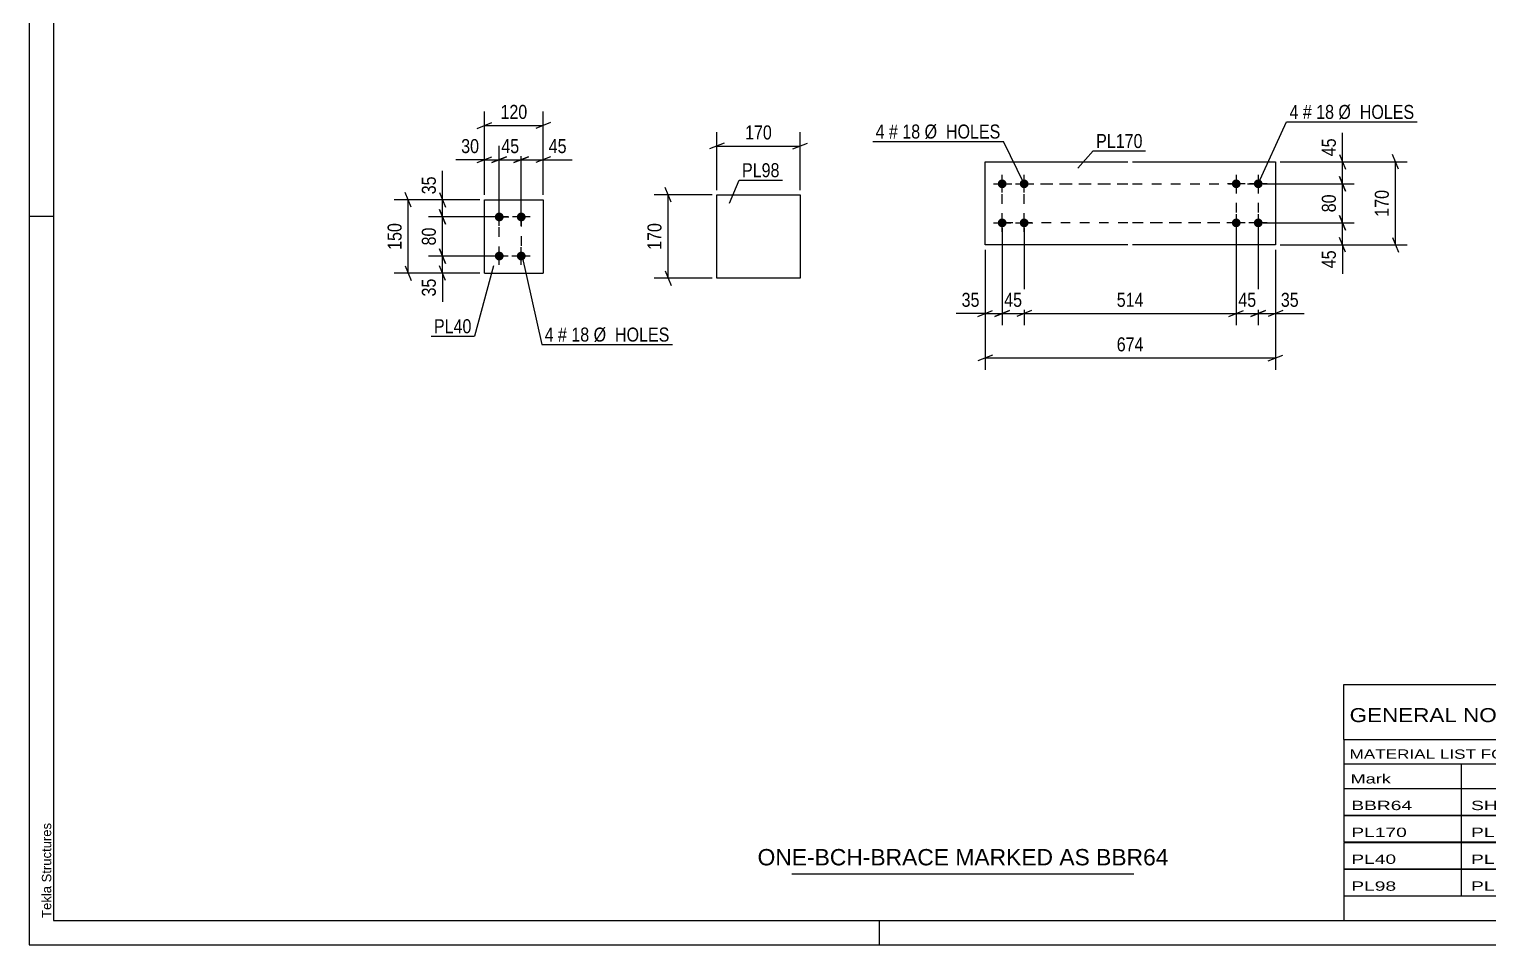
# Model space of a CAD drawing. Header units: millimetres. Extents: x 0 to 594, y 0 to 420.
# Drawn here: x 0 to 298.8, y 0 to 187.3 of the extents above; entities that cross this region are included whole.
import ezdxf

# ---------------------------------------------------------------- set-up
doc = ezdxf.new("R2010")
doc.units = ezdxf.units.MM
doc.linetypes.add('DXK_LINE_DOT2', pattern=[3.9198, 1.9599, -1.9599])
doc.styles.add('Arial', font='ARIAL.TTF', dxfattribs={"height": 0.2})
doc.styles.add('Arial Narrow', font='ARIALN.TTF', dxfattribs={"height": 0.2})

# ---------------------------------------------------------------- blocks, each defined once
blk = doc.blocks.new('Unknown-580873774-1128')
at = {"color": 5, "linetype": 'Continuous'}
for p, q in [((0, 420), (0, 0)), ((5, 415), (5, 5)), ((5, 149), (0, 149)), ((5, 5), (589, 5)), ((174, 0), (174, 5)), ((0, 0), (594, 0))]:
    blk.add_line(p, q, dxfattribs=at)
at = {"color": 174, "linetype": 'Continuous', "style": 'Arial'}
blk.add_text('Tekla Structures', height=1.9102, rotation=90, dxfattribs=at).set_placement((4.5, 5.5))
blk = doc.blocks.new('Part-580873774-3540 - 3539')
at = {"color": 2, "linetype": 'Continuous'}
for p, q in [((195.56, 160.2), (224.76, 160.2)), ((195.56, 143.2), (195.56, 160.2)), ((225.76, 160.2), (254.96, 160.2)), ((254.96, 160.2), (254.96, 143.2)), ((224.76, 143.2), (195.56, 143.2)), ((254.96, 143.2), (225.76, 143.2))]:
    blk.add_line(p, q, dxfattribs=at)
blk = doc.blocks.new('Bolt-580873774-3541 - 3539')
at = {"linetype": 'Continuous'}
for points in [[(246.96, 154.8, -1), (246.96, 156.6, -1)], [(251.46, 154.8, -1), (251.46, 156.6, -1)], [(246.96, 146.8, -1), (246.96, 148.6, -1)], [(251.46, 146.8, -1), (251.46, 148.6, -1)]]:
    blk.add_hatch(color=1, dxfattribs=at).paths.add_polyline_path(points)
at = {"color": 1, "linetype": 'Continuous'}
for p, q in [((248.76, 155.7), (245.16, 155.7)), ((246.96, 157.5), (246.96, 153.9)), ((253.26, 155.7), (249.66, 155.7)), ((251.46, 157.5), (251.46, 153.9)), ((246.96, 149.5), (246.96, 145.9)), ((251.46, 149.5), (251.46, 145.9)), ((248.76, 147.7), (245.16, 147.7)), ((253.26, 147.7), (249.66, 147.7))]:
    blk.add_line(p, q, dxfattribs=at)
blk = doc.blocks.new('Bolt-580873774-3542 - 3539')
at = {"linetype": 'Continuous'}
for points in [[(199.06, 156.6, -1), (199.06, 154.8, -1)], [(203.56, 156.6, -1), (203.56, 154.8, -1)], [(199.06, 148.6, -1), (199.06, 146.8, -1)], [(203.56, 148.6, -1), (203.56, 146.8, -1)]]:
    blk.add_hatch(color=1, dxfattribs=at).paths.add_polyline_path(points)
at = {"color": 1, "linetype": 'Continuous'}
for p, q in [((197.26, 155.7), (200.86, 155.7)), ((199.06, 153.9), (199.06, 157.5)), ((201.76, 155.7), (205.36, 155.7)), ((203.56, 153.9), (203.56, 157.5)), ((199.06, 145.9), (199.06, 149.5)), ((203.56, 145.9), (203.56, 149.5)), ((197.26, 147.7), (200.86, 147.7)), ((201.76, 147.7), (205.36, 147.7))]:
    blk.add_line(p, q, dxfattribs=at)
blk = doc.blocks.new('Bolt-580873774-2196 - 2162')
at = {"linetype": 'Continuous'}
for points in [[(96.17, 149.82), (96.35, 149.8), (96.53, 149.74), (96.7, 149.65), (96.83, 149.52), (96.95, 149.37), (97.02, 149.2), (97.06, 149.02), (97.06, 148.83), (97.02, 148.64), (96.95, 148.47), (96.83, 148.32), (96.7, 148.19), (96.53, 148.1), (96.35, 148.04), (96.17, 148.02), (95.98, 148.04), (95.8, 148.1), (95.64, 148.19), (95.5, 148.32), (95.39, 148.47), (95.31, 148.64), (95.27, 148.83), (95.27, 149.02), (95.31, 149.2), (95.39, 149.37), (95.5, 149.52), (95.64, 149.65), (95.8, 149.74), (95.98, 149.8)], [(100.67, 149.82), (100.85, 149.8), (101.03, 149.74), (101.2, 149.65), (101.33, 149.52), (101.45, 149.37), (101.52, 149.2), (101.56, 149.02), (101.56, 148.83), (101.52, 148.64), (101.45, 148.47), (101.33, 148.32), (101.2, 148.19), (101.03, 148.1), (100.85, 148.04), (100.67, 148.02), (100.48, 148.04), (100.3, 148.1), (100.14, 148.19), (100, 148.32), (99.89, 148.47), (99.81, 148.64), (99.77, 148.83), (99.77, 149.02), (99.81, 149.2), (99.89, 149.37), (100, 149.52), (100.14, 149.65), (100.3, 149.74), (100.48, 149.8)], [(96.17, 141.82), (96.35, 141.8), (96.53, 141.74), (96.7, 141.65), (96.83, 141.52), (96.95, 141.37), (97.02, 141.2), (97.06, 141.02), (97.06, 140.83), (97.02, 140.64), (96.95, 140.47), (96.83, 140.32), (96.7, 140.19), (96.53, 140.1), (96.35, 140.04), (96.17, 140.02), (95.98, 140.04), (95.8, 140.1), (95.64, 140.19), (95.5, 140.32), (95.39, 140.47), (95.31, 140.64), (95.27, 140.83), (95.27, 141.02), (95.31, 141.2), (95.39, 141.37), (95.5, 141.52), (95.64, 141.65), (95.8, 141.74), (95.98, 141.8)], [(100.67, 141.82), (100.85, 141.8), (101.03, 141.74), (101.2, 141.65), (101.33, 141.52), (101.45, 141.37), (101.52, 141.2), (101.56, 141.02), (101.56, 140.83), (101.52, 140.64), (101.45, 140.47), (101.33, 140.32), (101.2, 140.19), (101.03, 140.1), (100.85, 140.04), (100.67, 140.02), (100.48, 140.04), (100.3, 140.1), (100.14, 140.19), (100, 140.32), (99.89, 140.47), (99.81, 140.64), (99.77, 140.83), (99.77, 141.02), (99.81, 141.2), (99.89, 141.37), (100, 141.52), (100.14, 141.65), (100.3, 141.74), (100.48, 141.8)]]:
    blk.add_hatch(color=1, dxfattribs=at).paths.add_polyline_path(points)
at = {"color": 1, "linetype": 'Continuous'}
for p, q in [((96.17, 147.12), (96.17, 150.72)), ((100.67, 147.12), (100.67, 150.72)), ((97.97, 148.92), (94.37, 148.92)), ((102.47, 148.92), (98.87, 148.92)), ((97.97, 140.92), (94.37, 140.92)), ((96.17, 139.12), (96.17, 142.72)), ((102.47, 140.92), (98.87, 140.92)), ((100.67, 139.12), (100.67, 142.72))]:
    blk.add_line(p, q, dxfattribs=at)
blk = doc.blocks.new('Part-580873774-2201 - 2162')
at = {"color": 2, "linetype": 'Continuous'}
for p, q in [((93.17, 137.42), (93.17, 152.42)), ((93.17, 152.42), (105.17, 152.42)), ((105.17, 152.42), (105.17, 137.42)), ((93.17, 137.42), (93.17, 137.42)), ((93.17, 137.42), (105.17, 137.42)), ((105.17, 137.42), (105.17, 137.42))]:
    blk.add_line(p, q, dxfattribs=at)
at = {"color": 7, "linetype": 'DXK_LINE_DOT2'}
for p, q in [((93.17, 152.42), (105.17, 152.42)), ((93.17, 137.42), (105.17, 137.42))]:
    blk.add_line(p, q, dxfattribs=at)
blk = doc.blocks.new('Part-580873774-2405 - 2399')
at = {"color": 2, "linetype": 'Continuous'}
for p, q in [((140.71, 153.42), (157.71, 153.42)), ((140.71, 136.42), (140.71, 153.42)), ((157.71, 153.42), (157.71, 136.42)), ((157.71, 136.42), (140.71, 136.42))]:
    blk.add_line(p, q, dxfattribs=at)
blk = doc.blocks.new('Rectangle-580873774-3718 - 3539')
at = {"color": 1, "linetype": 'DXK_LINE_DOT2'}
for p, q in [((199.06, 155.7), (224.76, 155.7)), ((199.06, 147.7), (199.06, 155.7)), ((225.76, 155.7), (251.46, 155.7)), ((251.46, 155.7), (251.46, 147.7)), ((224.76, 147.7), (199.06, 147.7)), ((251.46, 147.7), (225.76, 147.7))]:
    blk.add_line(p, q, dxfattribs=at)
blk = doc.blocks.new('Rectangle-580873774-2385 - 2162')
at = {"color": 1, "linetype": 'DXK_LINE_DOT2'}
blk.add_lwpolyline([(96.17, 148.92), (100.67, 148.92), (100.67, 140.92), (96.17, 140.92), (96.17, 148.92)], close=True, dxfattribs=at)
blk = doc.blocks.new('Rectangle-580873774-3728 - 3539')
at = {"color": 1, "linetype": 'DXK_LINE_DOT2'}
for p, q in [((203.56, 155.7), (224.76, 155.7)), ((203.56, 147.7), (203.56, 155.7)), ((225.76, 155.7), (246.96, 155.7)), ((246.96, 155.7), (246.96, 147.7)), ((224.76, 147.7), (203.56, 147.7)), ((246.96, 147.7), (225.76, 147.7))]:
    blk.add_line(p, q, dxfattribs=at)
blk = doc.blocks.new('StraightDimension-580873774-3547 - 3539')
at = {"color": 7, "linetype": 'Continuous'}
for p, q in [((251.46, 146.7), (251.46, 126.78)), ((254.96, 142.2), (254.96, 126.78)), ((249.96, 128.58), (252.96, 129.78)), ((251.46, 129.18), (254.96, 129.18)), ((256.46, 129.78), (253.46, 128.58))]:
    blk.add_line(p, q, dxfattribs=at)
at = {"color": 0}
blk.add_wipeout([(260.34, 129.93), (260.34, 134.13), (255.48, 134.13), (255.48, 129.93)], dxfattribs=at)
at = {"color": 7, "linetype": 'Continuous'}
blk.add_line((254.96, 129.18), (260.86, 129.18), dxfattribs=at)
blk.add_line((254.96, 129.18), (260.86, 129.18), dxfattribs=at)
at = {"color": 3, "style": 'Arial Narrow'}
blk.add_text('35', height=2.863, dxfattribs=at).set_placement((256.08, 130.53))
blk = doc.blocks.new('StraightDimension-580873774-3548 - 3539')
at = {"color": 7, "linetype": 'Continuous'}
for p, q in [((246.96, 146.7), (246.96, 126.78)), ((251.46, 146.7), (251.46, 126.78)), ((245.46, 128.58), (248.46, 129.78)), ((246.96, 129.18), (251.46, 129.18)), ((252.96, 129.78), (249.96, 128.58))]:
    blk.add_line(p, q, dxfattribs=at)
at = {"color": 0}
blk.add_wipeout([(251.63, 129.93), (251.63, 134.13), (246.78, 134.13), (246.78, 129.93)], dxfattribs=at)
at = {"color": 3, "style": 'Arial Narrow'}
blk.add_text('45', height=2.863, dxfattribs=at).set_placement((247.38, 130.53))
blk = doc.blocks.new('StraightDimension-580873774-3549 - 3539')
at = {"color": 7, "linetype": 'Continuous'}
for p, q in [((203.56, 146.7), (203.56, 126.78)), ((246.96, 146.7), (246.96, 126.78)), ((205.06, 129.78), (202.06, 128.58)), ((203.56, 129.18), (246.96, 129.18)), ((245.46, 128.58), (248.46, 129.78))]:
    blk.add_line(p, q, dxfattribs=at)
at = {"color": 0}
blk.add_wipeout([(228.6, 129.93), (228.6, 134.13), (221.91, 134.13), (221.91, 129.93)], dxfattribs=at)
at = {"color": 3, "style": 'Arial Narrow'}
blk.add_text('514', height=2.863, dxfattribs=at).set_placement((222.51, 130.53))
blk = doc.blocks.new('StraightDimension-580873774-3550 - 3539')
at = {"color": 7, "linetype": 'Continuous'}
for p, q in [((199.06, 146.7), (199.06, 126.78)), ((203.56, 146.7), (203.56, 126.78)), ((197.56, 128.58), (200.56, 129.78)), ((199.06, 129.18), (203.56, 129.18)), ((205.06, 129.78), (202.06, 128.58))]:
    blk.add_line(p, q, dxfattribs=at)
at = {"color": 0}
blk.add_wipeout([(203.73, 129.93), (203.73, 134.13), (198.88, 134.13), (198.88, 129.93)], dxfattribs=at)
at = {"color": 3, "style": 'Arial Narrow'}
blk.add_text('45', height=2.863, dxfattribs=at).set_placement((199.48, 130.53))
blk = doc.blocks.new('StraightDimension-580873774-3551 - 3539')
at = {"color": 7, "linetype": 'Continuous'}
for p, q in [((199.06, 146.7), (199.06, 126.78)), ((195.56, 142.2), (195.56, 126.78)), ((194.06, 128.58), (197.06, 129.78)), ((195.56, 129.18), (199.06, 129.18)), ((200.56, 129.78), (197.56, 128.58))]:
    blk.add_line(p, q, dxfattribs=at)
at = {"color": 0}
blk.add_wipeout([(195.03, 129.93), (195.03, 134.13), (190.17, 134.13), (190.17, 129.93)], dxfattribs=at)
at = {"color": 7, "linetype": 'Continuous'}
blk.add_line((195.56, 129.18), (189.65, 129.18), dxfattribs=at)
blk.add_line((195.56, 129.18), (189.65, 129.18), dxfattribs=at)
at = {"color": 3, "style": 'Arial Narrow'}
blk.add_text('35', height=2.863, dxfattribs=at).set_placement((190.77, 130.53))
blk = doc.blocks.new('StraightDimension-580873774-3567 - 3539')
at = {"color": 7, "linetype": 'Continuous'}
for p, q in [((195.56, 142.2), (195.56, 117.67)), ((254.96, 142.2), (254.96, 117.67)), ((197.06, 120.67), (194.06, 119.47)), ((195.56, 120.07), (254.96, 120.07)), ((253.46, 119.47), (256.46, 120.67))]:
    blk.add_line(p, q, dxfattribs=at)
at = {"color": 0}
blk.add_wipeout([(228.6, 120.82), (228.6, 125.02), (221.91, 125.02), (221.91, 120.82)], dxfattribs=at)
at = {"color": 3, "style": 'Arial Narrow'}
blk.add_text('674', height=2.863, dxfattribs=at).set_placement((222.51, 121.42))
blk = doc.blocks.new('StraightDimension-580873774-3587 - 3539')
at = {"color": 7, "linetype": 'Continuous'}
for p, q in [((280.12, 158.7), (278.92, 161.7)), ((255.96, 160.2), (281.92, 160.2)), ((279.52, 143.2), (279.52, 160.2)), ((278.92, 144.7), (280.12, 141.7)), ((255.96, 143.2), (281.92, 143.2))]:
    blk.add_line(p, q, dxfattribs=at)
at = {"color": 0}
blk.add_wipeout([(278.77, 155.04), (274.57, 155.04), (274.57, 148.36), (278.77, 148.36)], dxfattribs=at)
at = {"color": 3, "style": 'Arial Narrow'}
blk.add_text('170', height=2.863, rotation=90.0002, dxfattribs=at).set_placement((278.17, 148.96))
blk = doc.blocks.new('StraightDimension-580873774-3696 - 3539')
at = {"color": 7, "linetype": 'Continuous'}
for p, q in [((268.08, 161.7), (269.28, 158.7)), ((255.96, 160.2), (271.08, 160.2)), ((268.68, 155.7), (268.68, 160.2)), ((252.46, 155.7), (271.08, 155.7)), ((269.28, 154.2), (268.08, 157.2))]:
    blk.add_line(p, q, dxfattribs=at)
at = {"color": 0}
blk.add_wipeout([(267.93, 165.58), (263.73, 165.58), (263.73, 160.73), (267.93, 160.73)], dxfattribs=at)
at = {"color": 7, "linetype": 'Continuous'}
blk.add_line((268.68, 160.2), (268.68, 166.11), dxfattribs=at)
blk.add_line((268.68, 160.2), (268.68, 166.11), dxfattribs=at)
at = {"color": 3, "style": 'Arial Narrow'}
blk.add_text('45', height=2.863, rotation=90.0002, dxfattribs=at).set_placement((267.33, 161.33))
blk = doc.blocks.new('StraightDimension-580873774-3697 - 3539')
at = {"color": 7, "linetype": 'Continuous'}
for p, q in [((252.46, 155.7), (271.08, 155.7)), ((268.08, 157.2), (269.28, 154.2)), ((268.68, 147.7), (268.68, 155.7)), ((252.46, 147.7), (271.08, 147.7)), ((269.28, 146.2), (268.08, 149.2))]:
    blk.add_line(p, q, dxfattribs=at)
at = {"color": 0}
blk.add_wipeout([(267.93, 154.13), (263.73, 154.13), (263.73, 149.27), (267.93, 149.27)], dxfattribs=at)
at = {"color": 3, "style": 'Arial Narrow'}
blk.add_text('80', height=2.863, rotation=90.0002, dxfattribs=at).set_placement((267.33, 149.87))
blk = doc.blocks.new('StraightDimension-580873774-3698 - 3539')
at = {"color": 7, "linetype": 'Continuous'}
for p, q in [((252.46, 147.7), (271.08, 147.7)), ((268.08, 149.2), (269.28, 146.2)), ((268.68, 143.2), (268.68, 147.7)), ((269.28, 141.7), (268.08, 144.7)), ((255.96, 143.2), (271.08, 143.2))]:
    blk.add_line(p, q, dxfattribs=at)
at = {"color": 0}
blk.add_wipeout([(267.93, 142.68), (263.73, 142.68), (263.73, 137.82), (267.93, 137.82)], dxfattribs=at)
at = {"color": 7, "linetype": 'Continuous'}
blk.add_line((268.68, 143.2), (268.68, 137.29), dxfattribs=at)
blk.add_line((268.68, 143.2), (268.68, 137.29), dxfattribs=at)
at = {"color": 3, "style": 'Arial Narrow'}
blk.add_text('45', height=2.863, rotation=90.0002, dxfattribs=at).set_placement((267.33, 138.42))
blk = doc.blocks.new('StraightDimension-580873774-2291 - 2162')
at = {"color": 7, "linetype": 'Continuous'}
for p, q in [((83.94, 150.42), (85.14, 147.42)), ((95.17, 148.92), (81.69, 148.92)), ((84.54, 140.92), (84.54, 148.92)), ((95.17, 140.92), (81.69, 140.92)), ((85.14, 139.42), (83.94, 142.42))]:
    blk.add_line(p, q, dxfattribs=at)
at = {"color": 0}
blk.add_wipeout([(83.79, 147.35), (79.59, 147.35), (79.59, 142.49), (83.79, 142.49)], dxfattribs=at)
at = {"color": 3, "style": 'Arial Narrow'}
blk.add_text('80', height=2.863, rotation=90.0002, dxfattribs=at).set_placement((83.19, 143.09))
blk = doc.blocks.new('StraightDimension-580873774-2301 - 2162')
at = {"color": 7, "linetype": 'Continuous'}
for p, q in [((95.17, 140.92), (81.69, 140.92)), ((83.94, 142.42), (85.14, 139.42)), ((84.54, 137.42), (84.54, 140.92)), ((85.14, 135.92), (83.94, 138.92)), ((92.17, 137.42), (81.69, 137.42))]:
    blk.add_line(p, q, dxfattribs=at)
at = {"color": 0}
blk.add_wipeout([(83.79, 136.9), (79.59, 136.9), (79.59, 132.04), (83.79, 132.04)], dxfattribs=at)
at = {"color": 7, "linetype": 'Continuous'}
blk.add_line((84.54, 137.42), (84.54, 131.52), dxfattribs=at)
blk.add_line((84.54, 137.42), (84.54, 131.52), dxfattribs=at)
at = {"color": 3, "style": 'Arial Narrow'}
blk.add_text('35', height=2.863, rotation=90.0002, dxfattribs=at).set_placement((83.19, 132.64))
blk = doc.blocks.new('StraightDimension-580873774-2278 - 2162')
at = {"color": 7, "linetype": 'Continuous'}
for p, q in [((92.17, 152.42), (81.69, 152.42)), ((83.94, 153.92), (85.14, 150.92)), ((84.54, 148.92), (84.54, 152.42)), ((85.14, 147.42), (83.94, 150.42)), ((95.17, 148.92), (81.69, 148.92))]:
    blk.add_line(p, q, dxfattribs=at)
at = {"color": 0}
blk.add_wipeout([(83.79, 157.8), (79.59, 157.8), (79.59, 152.95), (83.79, 152.95)], dxfattribs=at)
at = {"color": 7, "linetype": 'Continuous'}
blk.add_line((84.54, 152.42), (84.54, 158.33), dxfattribs=at)
blk.add_line((84.54, 152.42), (84.54, 158.33), dxfattribs=at)
at = {"color": 3, "style": 'Arial Narrow'}
blk.add_text('35', height=2.863, rotation=90.0002, dxfattribs=at).set_placement((83.19, 153.55))
blk = doc.blocks.new('StraightDimension-580873774-2315 - 2162')
at = {"color": 7, "linetype": 'Continuous'}
for p, q in [((92.17, 152.42), (74.69, 152.42)), ((78.14, 150.92), (76.94, 153.92)), ((77.54, 137.42), (77.54, 152.42)), ((76.94, 138.92), (78.14, 135.92)), ((92.17, 137.42), (74.69, 137.42))]:
    blk.add_line(p, q, dxfattribs=at)
at = {"color": 0}
blk.add_wipeout([(76.79, 148.26), (72.59, 148.26), (72.59, 141.58), (76.79, 141.58)], dxfattribs=at)
at = {"color": 3, "style": 'Arial Narrow'}
blk.add_text('150', height=2.863, rotation=90.0002, dxfattribs=at).set_placement((76.19, 142.18))
blk = doc.blocks.new('StraightDimension-580873774-2332 - 2162')
at = {"color": 7, "linetype": 'Continuous'}
for p, q in [((100.67, 149.92), (100.67, 163.48)), ((105.17, 153.42), (105.17, 163.48)), ((99.17, 160.03), (102.17, 161.23)), ((100.67, 160.63), (105.17, 160.63)), ((106.67, 161.23), (103.67, 160.03))]:
    blk.add_line(p, q, dxfattribs=at)
at = {"color": 0}
blk.add_wipeout([(110.55, 161.38), (110.55, 165.58), (105.69, 165.58), (105.69, 161.38)], dxfattribs=at)
at = {"color": 7, "linetype": 'Continuous'}
blk.add_line((105.17, 160.63), (111.07, 160.63), dxfattribs=at)
blk.add_line((105.17, 160.63), (111.07, 160.63), dxfattribs=at)
at = {"color": 3, "style": 'Arial Narrow'}
blk.add_text('45', height=2.863, dxfattribs=at).set_placement((106.29, 161.98))
blk = doc.blocks.new('StraightDimension-580873774-2345 - 2162')
at = {"color": 7, "linetype": 'Continuous'}
for p, q in [((96.17, 149.92), (96.17, 163.48)), ((100.67, 149.92), (100.67, 163.48)), ((94.67, 160.03), (97.67, 161.23)), ((96.17, 160.63), (100.67, 160.63)), ((102.17, 161.23), (99.17, 160.03))]:
    blk.add_line(p, q, dxfattribs=at)
at = {"color": 0}
blk.add_wipeout([(100.84, 161.38), (100.84, 165.58), (95.99, 165.58), (95.99, 161.38)], dxfattribs=at)
at = {"color": 3, "style": 'Arial Narrow'}
blk.add_text('45', height=2.863, dxfattribs=at).set_placement((96.59, 161.98))
blk = doc.blocks.new('StraightDimension-580873774-2355 - 2162')
at = {"color": 7, "linetype": 'Continuous'}
for p, q in [((93.17, 153.42), (93.17, 163.48)), ((96.17, 149.92), (96.17, 163.48)), ((91.67, 160.03), (94.67, 161.23)), ((93.17, 160.63), (96.17, 160.63)), ((97.67, 161.23), (94.67, 160.03))]:
    blk.add_line(p, q, dxfattribs=at)
at = {"color": 0}
blk.add_wipeout([(92.64, 161.38), (92.64, 165.58), (87.78, 165.58), (87.78, 161.38)], dxfattribs=at)
at = {"color": 7, "linetype": 'Continuous'}
blk.add_line((93.17, 160.63), (87.26, 160.63), dxfattribs=at)
blk.add_line((93.17, 160.63), (87.26, 160.63), dxfattribs=at)
at = {"color": 3, "style": 'Arial Narrow'}
blk.add_text('30', height=2.863, dxfattribs=at).set_placement((88.38, 161.98))
blk = doc.blocks.new('StraightDimension-580873774-2369 - 2162')
at = {"color": 7, "linetype": 'Continuous'}
for p, q in [((93.17, 153.42), (93.17, 170.48)), ((105.17, 153.42), (105.17, 170.48)), ((91.67, 167.03), (94.67, 168.23)), ((93.17, 167.63), (105.17, 167.63)), ((106.67, 168.23), (103.67, 167.03))]:
    blk.add_line(p, q, dxfattribs=at)
at = {"color": 0}
blk.add_wipeout([(102.51, 168.38), (102.51, 172.58), (95.82, 172.58), (95.82, 168.38)], dxfattribs=at)
at = {"color": 3, "style": 'Arial Narrow'}
blk.add_text('120', height=2.863, dxfattribs=at).set_placement((96.42, 168.98))
blk = doc.blocks.new('StraightDimension-580873774-2407 - 2399')
at = {"color": 7, "linetype": 'Continuous'}
for p, q in [((140.71, 154.42), (140.71, 166.27)), ((157.71, 154.42), (157.71, 166.27)), ((142.21, 164.02), (139.21, 162.82)), ((140.71, 163.42), (157.71, 163.42)), ((156.21, 162.82), (159.21, 164.02))]:
    blk.add_line(p, q, dxfattribs=at)
at = {"color": 0}
blk.add_wipeout([(152.55, 164.17), (152.55, 168.37), (145.86, 168.37), (145.86, 164.17)], dxfattribs=at)
at = {"color": 3, "style": 'Arial Narrow'}
blk.add_text('170', height=2.863, dxfattribs=at).set_placement((146.46, 164.77))
blk = doc.blocks.new('StraightDimension-580873774-2418 - 2399')
at = {"color": 7, "linetype": 'Continuous'}
for p, q in [((139.71, 153.42), (127.86, 153.42)), ((131.31, 151.92), (130.11, 154.92)), ((130.71, 136.42), (130.71, 153.42)), ((130.11, 137.92), (131.31, 134.92)), ((139.71, 136.42), (127.86, 136.42))]:
    blk.add_line(p, q, dxfattribs=at)
at = {"color": 0}
blk.add_wipeout([(129.96, 148.26), (125.76, 148.26), (125.76, 141.58), (129.96, 141.58)], dxfattribs=at)
at = {"color": 3, "style": 'Arial Narrow'}
blk.add_text('170', height=2.863, rotation=90.0002, dxfattribs=at).set_placement((129.36, 142.18))
blk = doc.blocks.new('Unknown-580873774-4475')
at = {"color": 7, "linetype": 'Continuous'}
blk.add_line((156, 14.5), (226, 14.5), dxfattribs=at)
at = {"color": 7, "style": 'Arial'}
blk.add_text('ONE-BCH-BRACE MARKED AS BBR64', height=3.3428, dxfattribs=at).set_placement((149.02, 16.25))
blk = doc.blocks.new('Unknown-580873774-4474')
at = {"color": 7, "linetype": 'Continuous'}
for p, q in [((269, 53.25), (429, 53.25)), ((269, 42), (269, 53.25)), ((429, 53.25), (429, 42)), ((269, 42), (429, 42)), ((269, 42), (269, 37)), ((429, 42), (429, 37)), ((269, 37), (429, 37)), ((269, 37), (269, 32)), ((293, 37), (293, 32)), ((328.5, 37), (328.5, 32)), ((354.5, 37), (354.5, 32)), ((367.5, 37), (367.5, 32)), ((385, 37), (385, 32)), ((407, 37), (407, 32)), ((429, 37), (429, 32)), ((269, 32), (429, 32)), ((269, 31.95), (269, 26.55)), ((269, 31.95), (429, 31.95)), ((293, 32), (293, 26.5)), ((328.5, 32), (328.5, 26.5)), ((354.5, 32), (354.5, 26.5)), ((367.5, 32), (367.5, 26.5)), ((385, 32), (385, 26.5)), ((407, 32), (407, 26.5)), ((429, 31.95), (429, 26.55)), ((269, 26.55), (429, 26.55)), ((269, 26.45), (269, 21.05)), ((269, 26.45), (429, 26.45)), ((293, 26.5), (293, 21)), ((328.5, 26.5), (328.5, 21)), ((354.5, 26.5), (354.5, 21)), ((367.5, 26.5), (367.5, 21)), ((385, 26.5), (385, 21)), ((407, 26.5), (407, 21)), ((429, 26.45), (429, 21.05)), ((269, 21.05), (429, 21.05)), ((269, 20.95), (269, 15.55)), ((269, 20.95), (429, 20.95)), ((293, 21), (293, 15.5)), ((328.5, 21), (328.5, 15.5)), ((354.5, 21), (354.5, 15.5)), ((367.5, 21), (367.5, 15.5)), ((385, 21), (385, 15.5)), ((407, 21), (407, 15.5)), ((429, 20.95), (429, 15.55)), ((269, 15.55), (429, 15.55)), ((269, 15.45), (269, 10.05)), ((269, 15.45), (429, 15.45)), ((293, 15.5), (293, 10)), ((328.5, 15.5), (328.5, 10)), ((354.5, 15.5), (354.5, 10)), ((367.5, 15.5), (367.5, 10)), ((385, 15.5), (385, 10)), ((407, 15.5), (407, 10)), ((429, 15.45), (429, 10.05)), ((269, 10.05), (429, 10.05)), ((269, 10), (429, 10)), ((269, 10), (269, 5)), ((385, 10), (385, 5)), ((407, 10), (407, 5)), ((429, 10), (429, 5)), ((269, 5), (429, 5))]:
    blk.add_line(p, q, dxfattribs=at)
at = {"color": 7, "style": 'Arial Narrow'}
for s, height, width, p in [('GENERAL NOTES & WELD DETAILS :', 2.8633, 1.4, (270.15, 45.56)), ('REFER TYP DRAWING TYP-01', 1.9089, 1.6, (353.7, 45.66)), ("MATERIAL LIST FOR ASSEMBLY MK'D", 1.9089, 1.6, (270.15, 38.06)), ('BBR64', 1.909, 1.794707, (362.57, 37.97)), ('1', 1.91, 1.794707, (391.08, 38.06)), ('No. Required', 1.9089, 1.6, (400.41, 38.06)), ('Mark', 1.909, 1.7, (270.34, 33)), ('Profile', 1.909, 1.7, (303.41, 33)), ('Material', 1.909, 1.7, (333.54, 33.06)), ('No.', 1.909, 1.7, (358.5, 33.06)), ('Length', 1.909, 1.7, (369, 33.06)), ('Area', 1.909, 1.7, (391.5, 33.06)), ('Weight', 1.909, 1.7, (411, 33.06))]:
    blk.add_text(s, height=height, dxfattribs=dict(at, width=width)).set_placement(p)
at = {"color": 7, "linetype": 'Continuous', "style": 'Arial Narrow'}
for s, height, width, p in [('BBR64', 1.909, 1.794707, (270.5, 27.56)), ('SHS150*6', 1.909, 1.794707, (295, 27.56)), ('E350', 1.909, 1.794707, (334.74, 27.56)), ('1', 1.91, 1.794707, (358.86, 27.56)), ('5659', 1.909, 1.794707, (371.58, 27.56)), ('3.4', 1.909, 1.794707, (395.32, 27.56)), ('153.2', 1.909, 1.794707, (411.96, 27.56)), ('PL170', 1.909, 1.794707, (270.5, 22.06)), ('PL12*170', 1.909, 1.794707, (295, 22.06)), ('E350', 1.909, 1.794707, (334.74, 22.06)), ('1', 1.91, 1.794707, (358.86, 22.06)), ('674', 1.909, 1.794707, (373.77, 22.06)), ('0.2', 1.909, 1.794707, (395.32, 22.06)), ('10.8', 1.909, 1.794707, (414.14, 22.06)), ('PL40', 1.909, 1.794707, (270.5, 16.56)), ('PL10*120', 1.909, 1.794707, (295, 16.56)), ('E350', 1.909, 1.794707, (334.74, 16.56)), ('4', 1.91, 1.794707, (358.86, 16.56)), ('150', 1.909, 1.794707, (373.77, 16.56)), ('0.0', 1.909, 1.794707, (395.32, 16.56)), ('5.7', 1.909, 1.794707, (416.33, 16.56)), ('PL98', 1.909, 1.794707, (270.5, 11.06)), ('PL10*170', 1.909, 1.794707, (295, 11.06)), ('E350', 1.909, 1.794707, (334.74, 11.06)), ('2', 1.91, 1.794707, (358.86, 11.06)), ('170', 1.909, 1.794707, (373.77, 11.06)), ('0.1', 1.909, 1.794707, (395.32, 11.06)), ('4.5', 1.909, 1.794707, (416.33, 11.06)), ('Total', 1.909, 1.7, (371.33, 6.5)), ('3.9', 1.909, 1.794707, (394.83, 6.5)), ('174.2', 1.909, 1.794707, (411.96, 6.5))]:
    blk.add_text(s, height=height, dxfattribs=dict(at, width=width)).set_placement(p)
blk = doc.blocks.new('Mark-580873774-3593 - 3539')
at = {"color": 0}
blk.add_wipeout([(259.68, 168.97), (259.68, 171.97), (257.85, 171.97), (257.85, 168.97)], dxfattribs=at)
blk.add_wipeout([(259.68, 168.97), (259.68, 171.97), (257.85, 171.97), (257.85, 168.97)], dxfattribs=at)
at = {"color": 7, "linetype": 'Continuous'}
blk.add_line((251.46, 155.7), (257.25, 168.37), dxfattribs=at)
at = {"color": 0}
blk.add_wipeout([(262.41, 168.97), (262.41, 171.97), (260.58, 171.97), (260.58, 168.97)], dxfattribs=at)
blk.add_wipeout([(262.41, 168.97), (262.41, 171.97), (260.58, 171.97), (260.58, 168.97)], dxfattribs=at)
at = {"color": 3, "style": 'Arial Narrow'}
blk.add_text('4', height=2.86, dxfattribs=at).set_placement((257.85, 168.97))
at = {"color": 0}
blk.add_wipeout([(266.96, 168.97), (266.96, 171.97), (263.31, 171.97), (263.31, 168.97)], dxfattribs=at)
blk.add_wipeout([(266.96, 168.97), (266.96, 171.97), (263.31, 171.97), (263.31, 168.97)], dxfattribs=at)
at = {"color": 3, "style": 'Arial Narrow'}
blk.add_text('#', height=2.86, dxfattribs=at).set_placement((260.58, 168.97))
at = {"color": 0}
blk.add_wipeout([(283.39, 168.97), (283.39, 171.97), (267.86, 171.97), (267.86, 168.97)], dxfattribs=at)
blk.add_wipeout([(283.39, 168.97), (283.39, 171.97), (267.86, 171.97), (267.86, 168.97)], dxfattribs=at)
at = {"color": 7, "linetype": 'Continuous'}
blk.add_line((257.25, 168.37), (283.99, 168.37), dxfattribs=at)
at = {"color": 3, "style": 'Arial Narrow'}
for s, p in [('18', (263.31, 168.97)), ('Ø  HOLES', (267.86, 168.97))]:
    blk.add_text(s, height=2.863, dxfattribs=at).set_placement(p)
blk = doc.blocks.new('Mark-580873774-3590 - 3539')
at = {"color": 0}
blk.add_wipeout([(227.8, 163.02), (227.8, 166.02), (218.29, 166.02), (218.29, 163.02)], dxfattribs=at)
blk.add_wipeout([(227.8, 163.02), (227.8, 166.02), (218.29, 166.02), (218.29, 163.02)], dxfattribs=at)
at = {"color": 30, "linetype": 'Continuous'}
for p, q in [((214.53, 158.9), (217.69, 162.42)), ((217.69, 162.42), (228.4, 162.42))]:
    blk.add_line(p, q, dxfattribs=at)
at = {"color": 3, "style": 'Arial Narrow'}
blk.add_text('PL170', height=2.863, dxfattribs=at).set_placement((218.29, 163.02))
blk = doc.blocks.new('Mark-580873774-3594 - 3539')
at = {"color": 0}
blk.add_wipeout([(175.01, 164.96), (175.01, 167.96), (173.18, 167.96), (173.18, 164.96)], dxfattribs=at)
blk.add_wipeout([(175.01, 164.96), (175.01, 167.96), (173.18, 167.96), (173.18, 164.96)], dxfattribs=at)
blk.add_wipeout([(177.74, 164.96), (177.74, 167.96), (175.91, 167.96), (175.91, 164.96)], dxfattribs=at)
blk.add_wipeout([(177.74, 164.96), (177.74, 167.96), (175.91, 167.96), (175.91, 164.96)], dxfattribs=at)
at = {"color": 3, "style": 'Arial Narrow'}
blk.add_text('4', height=2.86, dxfattribs=at).set_placement((173.18, 164.96))
at = {"color": 0}
blk.add_wipeout([(182.29, 164.96), (182.29, 167.96), (178.64, 167.96), (178.64, 164.96)], dxfattribs=at)
blk.add_wipeout([(182.29, 164.96), (182.29, 167.96), (178.64, 167.96), (178.64, 164.96)], dxfattribs=at)
at = {"color": 3, "style": 'Arial Narrow'}
blk.add_text('#', height=2.86, dxfattribs=at).set_placement((175.91, 164.96))
at = {"color": 0}
blk.add_wipeout([(198.72, 164.96), (198.72, 167.96), (183.19, 167.96), (183.19, 164.96)], dxfattribs=at)
blk.add_wipeout([(198.72, 164.96), (198.72, 167.96), (183.19, 167.96), (183.19, 164.96)], dxfattribs=at)
at = {"color": 7, "linetype": 'Continuous'}
for p in [(172.58, 164.36), (203.56, 155.7)]:
    blk.add_line(p, (199.32, 164.36), dxfattribs=at)
at = {"color": 3, "style": 'Arial Narrow'}
for s, p in [('18', (178.64, 164.96)), ('Ø  HOLES', (183.19, 164.96))]:
    blk.add_text(s, height=2.863, dxfattribs=at).set_placement(p)
blk = doc.blocks.new('Mark-580873774-2192 - 2162')
at = {"color": 0}
blk.add_wipeout([(107.29, 123.42), (107.29, 126.42), (105.47, 126.42), (105.47, 123.42)], dxfattribs=at)
blk.add_wipeout([(107.29, 123.42), (107.29, 126.42), (105.47, 126.42), (105.47, 123.42)], dxfattribs=at)
at = {"color": 7, "linetype": 'Continuous'}
blk.add_line((100.79, 141.07), (104.87, 122.82), dxfattribs=at)
at = {"color": 0}
blk.add_wipeout([(110.02, 123.42), (110.02, 126.42), (108.19, 126.42), (108.19, 123.42)], dxfattribs=at)
blk.add_wipeout([(110.02, 123.42), (110.02, 126.42), (108.19, 126.42), (108.19, 123.42)], dxfattribs=at)
at = {"color": 3, "style": 'Arial Narrow'}
blk.add_text('4', height=2.86, dxfattribs=at).set_placement((105.47, 123.42))
at = {"color": 0}
blk.add_wipeout([(114.58, 123.42), (114.58, 126.42), (110.92, 126.42), (110.92, 123.42)], dxfattribs=at)
blk.add_wipeout([(114.58, 123.42), (114.58, 126.42), (110.92, 126.42), (110.92, 123.42)], dxfattribs=at)
at = {"color": 3, "style": 'Arial Narrow'}
blk.add_text('#', height=2.86, dxfattribs=at).set_placement((108.19, 123.42))
at = {"color": 0}
blk.add_wipeout([(131, 123.42), (131, 126.42), (115.48, 126.42), (115.48, 123.42)], dxfattribs=at)
blk.add_wipeout([(131, 123.42), (131, 126.42), (115.48, 126.42), (115.48, 123.42)], dxfattribs=at)
at = {"color": 7, "linetype": 'Continuous'}
blk.add_line((104.87, 122.82), (131.6, 122.82), dxfattribs=at)
at = {"color": 3, "style": 'Arial Narrow'}
for s, p in [('18', (110.92, 123.42)), ('Ø  HOLES', (115.48, 123.42))]:
    blk.add_text(s, height=2.863, dxfattribs=at).set_placement(p)
blk = doc.blocks.new('Mark-580873774-2197 - 2162')
at = {"color": 0}
blk.add_wipeout([(90.49, 125.13), (90.49, 128.13), (82.81, 128.13), (82.81, 125.13)], dxfattribs=at)
blk.add_wipeout([(90.49, 125.13), (90.49, 128.13), (82.81, 128.13), (82.81, 125.13)], dxfattribs=at)
at = {"color": 30, "linetype": 'Continuous'}
for p in [(95.01, 138.92), (82.21, 124.53)]:
    blk.add_line(p, (91.09, 124.53), dxfattribs=at)
at = {"color": 3, "style": 'Arial Narrow'}
blk.add_text('PL40', height=2.863, dxfattribs=at).set_placement((82.81, 125.13))
blk = doc.blocks.new('Mark-580873774-2401 - 2399')
at = {"color": 0}
blk.add_wipeout([(153.52, 157.05), (153.52, 160.05), (145.84, 160.05), (145.84, 157.05)], dxfattribs=at)
blk.add_wipeout([(153.52, 157.05), (153.52, 160.05), (145.84, 160.05), (145.84, 157.05)], dxfattribs=at)
at = {"color": 30, "linetype": 'Continuous'}
for p, q in [((143.28, 151.76), (145.24, 156.45)), ((145.24, 156.45), (154.12, 156.45))]:
    blk.add_line(p, q, dxfattribs=at)
at = {"color": 3, "style": 'Arial Narrow'}
blk.add_text('PL98', height=2.863, dxfattribs=at).set_placement((145.84, 157.05))

msp = doc.modelspace()

# ---------------------------------------------------------------- block references
for name in ['Unknown-580873774-1128', 'Part-580873774-3540 - 3539', 'Bolt-580873774-3542 - 3539', 'Rectangle-580873774-3718 - 3539', 'Rectangle-580873774-3728 - 3539', 'Bolt-580873774-3541 - 3539', 'Part-580873774-2201 - 2162', 'Part-580873774-2405 - 2399', 'Bolt-580873774-2196 - 2162', 'Rectangle-580873774-2385 - 2162', 'Unknown-580873774-4474', 'Unknown-580873774-4475']:
    msp.add_blockref(name, (0, 0))

# ---------------------------------------------------------------- next in the draw order: block references
for name in ['StraightDimension-580873774-2407 - 2399', 'Mark-580873774-3594 - 3539', 'StraightDimension-580873774-2332 - 2162', 'Mark-580873774-3590 - 3539', 'StraightDimension-580873774-2291 - 2162', 'StraightDimension-580873774-3547 - 3539']:
    msp.add_blockref(name, (0, 0))

# ---------------------------------------------------------------- next in the draw order: block references
for name in ['Mark-580873774-2401 - 2399', 'StraightDimension-580873774-2278 - 2162', 'StraightDimension-580873774-2418 - 2399', 'StraightDimension-580873774-3548 - 3539', 'StraightDimension-580873774-2301 - 2162']:
    msp.add_blockref(name, (0, 0))

# ---------------------------------------------------------------- next in the draw order: block references
for name in ['StraightDimension-580873774-2345 - 2162', 'StraightDimension-580873774-2315 - 2162', 'StraightDimension-580873774-3549 - 3539', 'Mark-580873774-2192 - 2162']:
    msp.add_blockref(name, (0, 0))

# ---------------------------------------------------------------- next in the draw order: block references
for name in ['StraightDimension-580873774-2355 - 2162', 'StraightDimension-580873774-3550 - 3539', 'Mark-580873774-2197 - 2162']:
    msp.add_blockref(name, (0, 0))

# ---------------------------------------------------------------- next in the draw order: block references
for name in ['StraightDimension-580873774-2369 - 2162', 'StraightDimension-580873774-3551 - 3539']:
    msp.add_blockref(name, (0, 0))

# ---------------------------------------------------------------- next in the draw order: block references
msp.add_blockref('StraightDimension-580873774-3567 - 3539', (0, 0))

# ---------------------------------------------------------------- next in the draw order: block references
msp.add_blockref('StraightDimension-580873774-3587 - 3539', (0, 0))

# ---------------------------------------------------------------- next in the draw order: block references
msp.add_blockref('StraightDimension-580873774-3696 - 3539', (0, 0))

# ---------------------------------------------------------------- next in the draw order: block references
msp.add_blockref('StraightDimension-580873774-3697 - 3539', (0, 0))

# ---------------------------------------------------------------- next in the draw order: block references
for name in ['Mark-580873774-3593 - 3539', 'StraightDimension-580873774-3698 - 3539']:
    msp.add_blockref(name, (0, 0))

doc.saveas('drawing.dxf')
